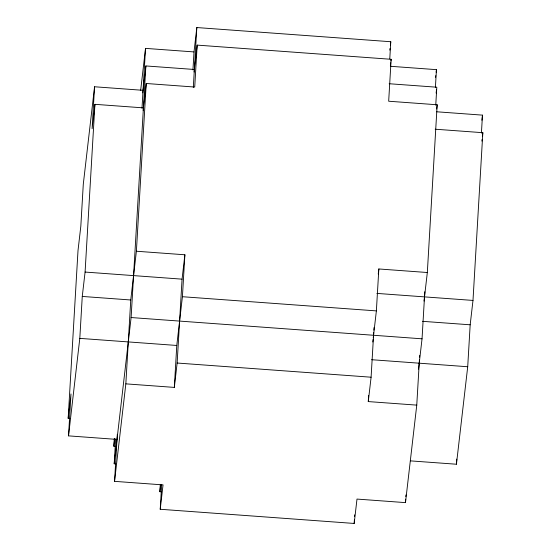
<?xml version="1.0" encoding="UTF-8"?>
<svg xmlns="http://www.w3.org/2000/svg" width="551" height="551" viewBox="0 0 551 551"><rect width="100%" height="100%" fill="white"/><g stroke="black" fill="none" stroke-linecap="round" stroke-linejoin="round"><path stroke-width="0.83" d="M69.867 418.436L68.166 418.305L78.008 250.574L80.825 226.199L83.284 184.261L94.565 86.769L143.053 90.316M117.012 439.416L68.524 435.869L70.983 393.937L68.166 418.305M68.524 435.869L79.805 338.376L82.264 296.438L85.088 272.063L94.93 104.325L143.418 107.872M94.565 86.769L92.107 128.7L94.93 104.325M115.531 446.351L113.83 446.227L114.284 438.527M115.896 463.914L114.195 463.79L115.648 438.968M419.428 359.769L416.763 405.123L405.481 502.622L356.993 499.075L354.176 523.45L160.224 509.269L163.041 484.894L114.553 481.347L117.315 434.278M114.553 481.347L125.835 383.854L130.752 299.985L136.393 251.235L146.235 83.497L194.723 87.044L197.182 45.113L391.141 59.294L388.675 101.226L437.17 104.773L427.328 272.511L424.022 301.087M142 108.285L145.519 48.378L194.007 51.925L196.824 27.55L390.776 41.731L389.777 58.847M114.195 463.79L131.11 317.541L145.877 65.941L194.365 69.481M161.581 491.836L159.859 491.706L160.265 484.859M160.224 509.269L161.677 484.453M125.835 383.854L174.323 387.401L176.781 345.463L182.422 296.714L184.881 254.782L136.393 251.235M192.953 69.894L194.007 51.925M174.323 387.401L177.14 363.026L182.064 279.157L184.881 254.782M193.311 87.457L196.824 27.55M354.176 523.45L354.376 520.027M354.575 516.604L354.679 514.889M416.763 405.123L368.275 401.583L368.626 395.59M368.275 401.583L371.098 377.208L373.709 332.708M373.86 330.139L374.005 327.57M373.261 337.791L376.374 310.895L378.84 268.964L427.328 272.511M405.481 502.622L405.688 499.199M405.832 496.63L405.935 494.922M419.58 357.2L419.676 355.491M435.393 87.623L436.447 69.653L390.514 66.292M418.533 369.177L422.045 338.817L424.807 291.748M435.751 105.186L436.805 87.21L389.171 83.731M410.495 460.877L456.435 464.231L456.731 459.1M456.435 464.231L467.716 366.739L470.175 324.801L472.992 300.426L482.834 132.695L435.2 129.209M481.422 133.101L482.476 115.131L436.537 111.77M140.67 90.281L145.519 48.378M142.757 92.878L145.877 65.941M143.122 110.393L146.235 83.497M113.83 446.227L114.711 438.665M194.076 72.009L197.182 45.113M159.859 491.706L160.637 484.983M389.805 50.134L390.005 48.454M390.39 45.092L390.776 41.731M390.363 66.017L390.749 62.656M390.941 60.975L391.141 59.294M378.255 274.005L378.84 268.964M372.779 341.999L373.068 339.471M435.559 77.347L435.758 75.639M436.151 72.215L436.447 69.653M436.123 93.098L436.516 89.73M436.681 108.974L437.17 104.773M481.884 120.263L482.476 115.131M481.863 141.097L482.056 139.417M482.449 136.056L482.834 132.695M85.088 272.063L182.064 279.157M376.87 293.401L472.992 300.426M182.422 296.714L376.374 310.895M82.264 296.438L130.752 299.985M422.534 321.323L470.175 324.801M131.11 317.541L422.045 338.817M79.805 338.376L176.781 345.463M371.588 359.707L467.716 366.739M177.14 363.026L371.098 377.208"/></g></svg>
